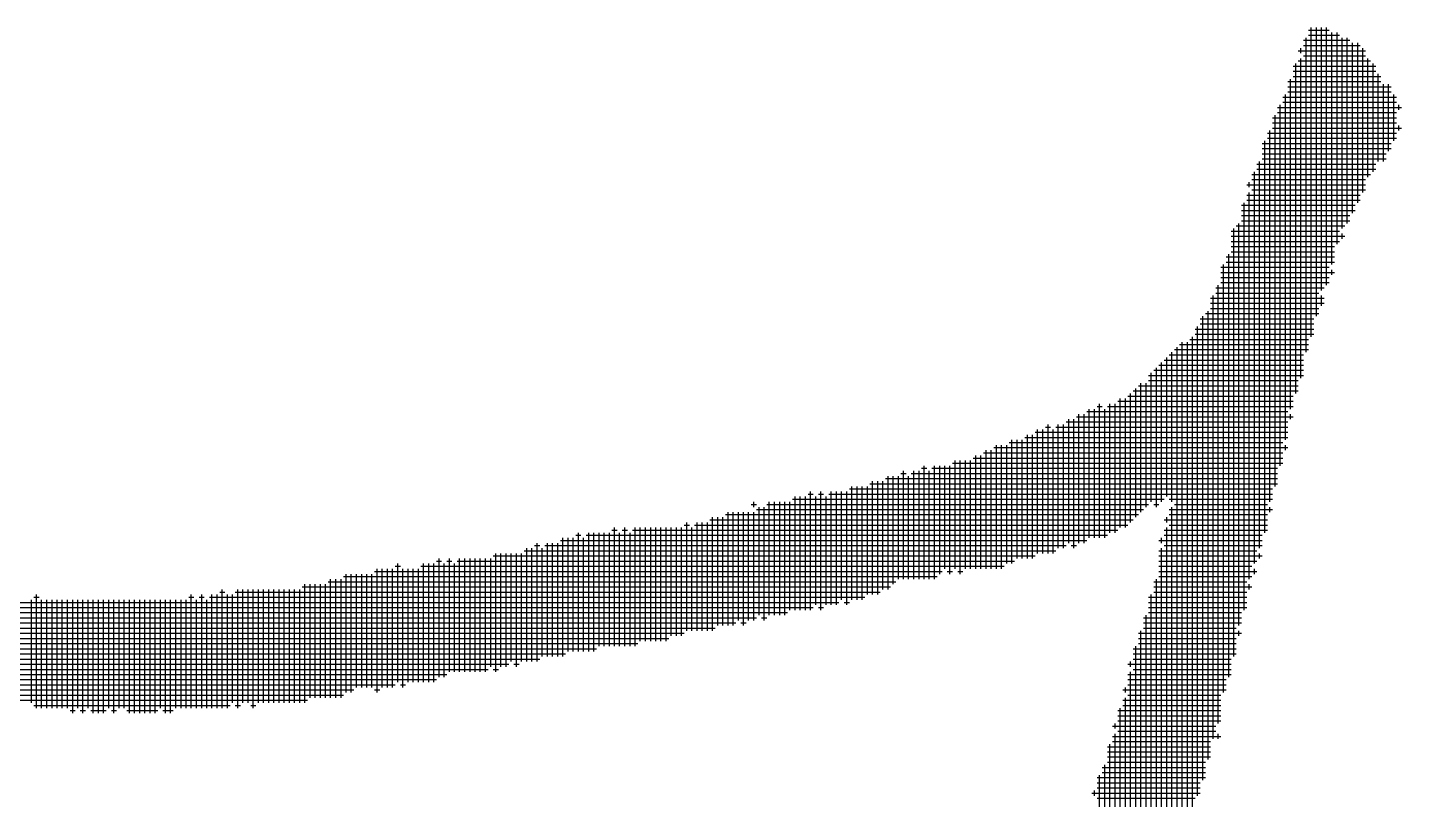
# Model space of a CAD drawing. Header units: feet. Extents: x 0 to 510288, y 0 to 371336.
# Drawn here: x 357840 to 359098, y 88801 to 89508 of the extents above; entities that cross this region are included whole.
import ezdxf

# ---------------------------------------------------------------- set-up
doc = ezdxf.new("R2010")
doc.units = ezdxf.units.FT
doc.header["$LTSCALE"] = 100
doc.header["$MEASUREMENT"] = 0
doc.layers.add('CX-MISC', color=2, linetype='CONTINUOUS')

msp = doc.modelspace()

# ---------------------------------------------------------------- linework, layer by layer
at = {"layer": 'CX-MISC'}
for p, q in [((359010.1, 89210.4, 12271.3), (359010.1, 89498.6, 12271.3)), ((359012.5, 89505.7, 12271.3), (359031.4, 89505.7, 12271.3)), ((359012.5, 89501, 12271.3), (359040.8, 89501, 12271.3)), ((359014.9, 89224.6, 12271.3), (359014.9, 89508.1, 12271.3)), ((359019.6, 89243.5, 12271.3), (359019.6, 89508.1, 12271.3)), ((359024.3, 89267.1, 12271.3), (359024.3, 89508.1, 12271.3)), ((359029, 89271.8, 12271.3), (359029, 89508.1, 12271.3)), ((359033.8, 89290.7, 12271.3), (359033.8, 89503.3, 12271.3)), ((359038.5, 89309.6, 12271.3), (359038.5, 89503.3, 12271.3)), ((359043.2, 89323.8, 12271.3), (359043.2, 89498.6, 12271.3)), ((359047.9, 89328.5, 12271.3), (359047.9, 89498.6, 12271.3)), ((359003, 89486.8, 12271.3), (359064.5, 89486.8, 12271.3)), ((359005.4, 89484.4, 12271.3), (359005.4, 89489.2, 12271.3)), ((359007.8, 89496.3, 12271.3), (359050.3, 89496.3, 12271.3)), ((359007.8, 89491.5, 12271.3), (359059.7, 89491.5, 12271.3)), ((359052.7, 89338, 12271.3), (359052.7, 89493.9, 12271.3)), ((359057.4, 89347.4, 12271.3), (359057.4, 89493.9, 12271.3)), ((359062.1, 89356.9, 12271.3), (359062.1, 89489.2, 12271.3)), ((358998.3, 89472.6, 12271.3), (359073.9, 89472.6, 12271.3)), ((359000.7, 89172.6, 12271.3), (359000.7, 89475, 12271.3)), ((359003, 89477.4, 12271.3), (359069.2, 89477.4, 12271.3)), ((359005.4, 89186.8, 12271.3), (359005.4, 89479.7, 12271.3)), ((359007.8, 89482.1, 12271.3), (359064.5, 89482.1, 12271.3)), ((359066.8, 89371, 12271.3), (359066.8, 89479.7, 12271.3)), ((359071.6, 89375.8, 12271.3), (359071.6, 89475, 12271.3)), ((358996, 89158.4, 12271.3), (358996, 89460.8, 12271.3)), ((358998.3, 89467.9, 12271.3), (359073.9, 89467.9, 12271.3)), ((358998.3, 89463.2, 12271.3), (359078.6, 89463.2, 12271.3)), ((359076.3, 89385.2, 12271.3), (359076.3, 89465.5, 12271.3)), ((358991.2, 89130.1, 12271.3), (358991.2, 89446.6, 12271.3)), ((358993.6, 89458.5, 12271.3), (359078.6, 89458.5, 12271.3)), ((358993.6, 89453.7, 12271.3), (359088.1, 89453.7, 12271.3)), ((358993.6, 89449, 12271.3), (359088.1, 89449, 12271.3)), ((359081, 89385.2, 12271.3), (359081, 89456.1, 12271.3)), ((359085.7, 89394.7, 12271.3), (359085.7, 89456.1, 12271.3)), ((359090.5, 89404.1, 12271.3), (359090.5, 89446.6, 12271.3)), ((358984.1, 89434.8, 12271.3), (359097.5, 89434.8, 12271.3)), ((358986.5, 89106.4, 12271.3), (358986.5, 89437.2, 12271.3)), ((358988.9, 89444.3, 12271.3), (359092.8, 89444.3, 12271.3)), ((358988.9, 89439.6, 12271.3), (359092.8, 89439.6, 12271.3)), ((359095.2, 89432.5, 12271.3), (359095.2, 89437.2, 12271.3)), ((358979.4, 89425.4, 12271.3), (359092.8, 89425.4, 12271.3)), ((358981.8, 89087.5, 12271.3), (358981.8, 89427.7, 12271.3)), ((358984.1, 89430.1, 12271.3), (359092.8, 89430.1, 12271.3)), ((358974.7, 89411.2, 12271.3), (359092.8, 89411.2, 12271.3)), ((358977.1, 89073.4, 12271.3), (358977.1, 89413.6, 12271.3)), ((358979.4, 89420.7, 12271.3), (359092.8, 89420.7, 12271.3)), ((358979.4, 89415.9, 12271.3), (359097.5, 89415.9, 12271.3)), ((359095.2, 89413.6, 12271.3), (359095.2, 89418.3, 12271.3)), ((358970, 89401.8, 12271.3), (359088.1, 89401.8, 12271.3)), ((358970, 89397, 12271.3), (359088.1, 89397, 12271.3)), ((358972.3, 89045, 12271.3), (358972.3, 89404.1, 12271.3)), ((358974.7, 89406.5, 12271.3), (359092.8, 89406.5, 12271.3)), ((358967.6, 89030.8, 12271.3), (358967.6, 89385.2, 12271.3)), ((358970, 89392.3, 12271.3), (359083.4, 89392.3, 12271.3)), ((358970, 89387.6, 12271.3), (359083.4, 89387.6, 12271.3)), ((358960.5, 89373.4, 12271.3), (359069.2, 89373.4, 12271.3)), ((358962.9, 89016.7, 12271.3), (358962.9, 89375.8, 12271.3)), ((358965.2, 89382.9, 12271.3), (359073.9, 89382.9, 12271.3)), ((358965.2, 89378.1, 12271.3), (359073.9, 89378.1, 12271.3)), ((358955.8, 89364, 12271.3), (359064.5, 89364, 12271.3)), ((358958.2, 89361.6, 12271.3), (358958.2, 89366.3, 12271.3)), ((358960.5, 89368.7, 12271.3), (359064.5, 89368.7, 12271.3)), ((358960.5, 89359.2, 12271.3), (359064.5, 89359.2, 12271.3)), ((358953.4, 88974.1, 12271.3), (358953.4, 89347.4, 12271.3)), ((358955.8, 89354.5, 12271.3), (359059.7, 89354.5, 12271.3)), ((358955.8, 89349.8, 12271.3), (359059.7, 89349.8, 12271.3)), ((358958.2, 89002.5, 12271.3), (358958.2, 89356.9, 12271.3)), ((358951.1, 89345.1, 12271.3), (359055, 89345.1, 12271.3)), ((358951.1, 89340.3, 12271.3), (359055, 89340.3, 12271.3)), ((358951.1, 89335.6, 12271.3), (359050.3, 89335.6, 12271.3)), ((358941.6, 89321.4, 12271.3), (359040.8, 89321.4, 12271.3)), ((358944, 88931.6, 12271.3), (358944, 89323.8, 12271.3)), ((358946.3, 89326.2, 12271.3), (359045.6, 89326.2, 12271.3)), ((358948.7, 88960, 12271.3), (358948.7, 89328.5, 12271.3)), ((358951.1, 89330.9, 12271.3), (359050.3, 89330.9, 12271.3)), ((358941.6, 89316.7, 12271.3), (359045.6, 89316.7, 12271.3)), ((358941.6, 89312, 12271.3), (359040.8, 89312, 12271.3)), ((359043.2, 89314.3, 12271.3), (359043.2, 89319.1, 12271.3)), ((358936.9, 89297.8, 12271.3), (359036.1, 89297.8, 12271.3)), ((358939.3, 88912.7, 12271.3), (358939.3, 89300.2, 12271.3)), ((358941.6, 89307.3, 12271.3), (359036.1, 89307.3, 12271.3)), ((358941.6, 89302.5, 12271.3), (359036.1, 89302.5, 12271.3)), ((358932.2, 89288.4, 12271.3), (359031.4, 89288.4, 12271.3)), ((358932.2, 89283.6, 12271.3), (359036.1, 89283.6, 12271.3)), ((358934.5, 88898.5, 12271.3), (358934.5, 89290.7, 12271.3)), ((358936.9, 89293.1, 12271.3), (359036.1, 89293.1, 12271.3)), ((359033.8, 89281.3, 12271.3), (359033.8, 89286, 12271.3)), ((358929.8, 88870.2, 12271.3), (358929.8, 89271.8, 12271.3)), ((358932.2, 89278.9, 12271.3), (359031.4, 89278.9, 12271.3)), ((358932.2, 89274.2, 12271.3), (359031.4, 89274.2, 12271.3)), ((358922.7, 89260, 12271.3), (359026.7, 89260, 12271.3)), ((358925.1, 88856, 12271.3), (358925.1, 89262.4, 12271.3)), ((358927.4, 89269.5, 12271.3), (359026.7, 89269.5, 12271.3)), ((358927.4, 89264.7, 12271.3), (359021.9, 89264.7, 12271.3)), ((359024.3, 89252.9, 12271.3), (359024.3, 89262.4, 12271.3)), ((358918, 89245.8, 12271.3), (359021.9, 89245.8, 12271.3)), ((358920.4, 88837.1, 12271.3), (358920.4, 89248.2, 12271.3)), ((358922.7, 89255.3, 12271.3), (359026.7, 89255.3, 12271.3)), ((358922.7, 89250.6, 12271.3), (359021.9, 89250.6, 12271.3)), ((358910.9, 88804, 12271.3), (358910.9, 89234, 12271.3)), ((358913.3, 89241.1, 12271.3), (359017.2, 89241.1, 12271.3)), ((358913.3, 89236.4, 12271.3), (359017.2, 89236.4, 12271.3)), ((358915.6, 88818.2, 12271.3), (358915.6, 89243.5, 12271.3)), ((358896.7, 88648.1, 12271.3), (358896.7, 89219.8, 12271.3)), ((358901.5, 88756.8, 12271.3), (358901.5, 89219.8, 12271.3)), ((358903.8, 89222.2, 12271.3), (359012.5, 89222.2, 12271.3)), ((358906.2, 88780.4, 12271.3), (358906.2, 89224.6, 12271.3)), ((358908.5, 89231.7, 12271.3), (359017.2, 89231.7, 12271.3)), ((358908.5, 89226.9, 12271.3), (359017.2, 89226.9, 12271.3)), ((358884.9, 89208, 12271.3), (359007.8, 89208, 12271.3)), ((358887.3, 89073.4, 12271.3), (358887.3, 89210.4, 12271.3)), ((358889.6, 89212.8, 12271.3), (359012.5, 89212.8, 12271.3)), ((358892, 88643.4, 12271.3), (358892, 89215.1, 12271.3)), ((358894.4, 89217.5, 12271.3), (359012.5, 89217.5, 12271.3)), ((358873.1, 89068.6, 12271.3), (358873.1, 89196.2, 12271.3)), ((358875.5, 89198.6, 12271.3), (359007.8, 89198.6, 12271.3)), ((358877.8, 89073.4, 12271.3), (358877.8, 89200.9, 12271.3)), ((358880.2, 89203.3, 12271.3), (359007.8, 89203.3, 12271.3)), ((358882.6, 89078.1, 12271.3), (358882.6, 89205.7, 12271.3)), ((358858.9, 89063.9, 12271.3), (358858.9, 89182, 12271.3)), ((358863.7, 89068.6, 12271.3), (358863.7, 89182, 12271.3)), ((358866, 89189.1, 12271.3), (359007.8, 89189.1, 12271.3)), ((358866, 89184.4, 12271.3), (359003, 89184.4, 12271.3)), ((358868.4, 89073.4, 12271.3), (358868.4, 89191.5, 12271.3)), ((358870.7, 89193.9, 12271.3), (359007.8, 89193.9, 12271.3)), ((358847.1, 89170.2, 12271.3), (358998.3, 89170.2, 12271.3)), ((358849.5, 89054.5, 12271.3), (358849.5, 89172.6, 12271.3)), ((358851.8, 89175, 12271.3), (359003, 89175, 12271.3)), ((358854.2, 89059.2, 12271.3), (358854.2, 89177.3, 12271.3)), ((358856.6, 89179.7, 12271.3), (359003, 89179.7, 12271.3)), ((358811.7, 89040.3, 12271.3), (358811.7, 89158.4, 12271.3)), ((358816.4, 89040.3, 12271.3), (358816.4, 89158.4, 12271.3)), ((358818.8, 89160.8, 12271.3), (358823.5, 89160.8, 12271.3)), ((358821.1, 89040.3, 12271.3), (358821.1, 89163.1, 12271.3)), ((358825.9, 89040.3, 12271.3), (358825.9, 89158.4, 12271.3)), ((358828.2, 89160.8, 12271.3), (358998.3, 89160.8, 12271.3)), ((358830.6, 89045, 12271.3), (358830.6, 89163.1, 12271.3)), ((358835.3, 89045, 12271.3), (358835.3, 89163.1, 12271.3)), ((358837.7, 89165.5, 12271.3), (358998.3, 89165.5, 12271.3)), ((358840, 89049.7, 12271.3), (358840, 89167.9, 12271.3)), ((358844.8, 89049.7, 12271.3), (358844.8, 89167.9, 12271.3)), ((358773.9, 89026.1, 12271.3), (358773.9, 89144.2, 12271.3)), ((358783.3, 89030.8, 12271.3), (358783.3, 89144.2, 12271.3)), ((358788.1, 89030.8, 12271.3), (358788.1, 89144.2, 12271.3)), ((358790.4, 89146.6, 12271.3), (358993.6, 89146.6, 12271.3)), ((358792.8, 89035.6, 12271.3), (358792.8, 89149, 12271.3)), ((358797.5, 89030.8, 12271.3), (358797.5, 89149, 12271.3)), ((358799.9, 89151.3, 12271.3), (358998.3, 89151.3, 12271.3)), ((358802.2, 89035.6, 12271.3), (358802.2, 89153.7, 12271.3)), ((358807, 89035.6, 12271.3), (358807, 89153.7, 12271.3)), ((358809.3, 89156.1, 12271.3), (358993.6, 89156.1, 12271.3)), ((358996, 89149, 12271.3), (358996, 89153.7, 12271.3)), ((358752.6, 89132.4, 12271.3), (358993.6, 89132.4, 12271.3)), ((358755, 89021.4, 12271.3), (358755, 89134.8, 12271.3)), ((358759.7, 89021.4, 12271.3), (358759.7, 89134.8, 12271.3)), ((358762.1, 89137.2, 12271.3), (358993.6, 89137.2, 12271.3)), ((358764.4, 89026.1, 12271.3), (358764.4, 89139.5, 12271.3)), ((358769.2, 89026.1, 12271.3), (358769.2, 89139.5, 12271.3)), ((358771.5, 89141.9, 12271.3), (358776.2, 89141.9, 12271.3)), ((358778.6, 89026.1, 12271.3), (358778.6, 89139.5, 12271.3)), ((358781, 89141.9, 12271.3), (358993.6, 89141.9, 12271.3)), ((358717.2, 89011.9, 12271.3), (358717.2, 89120.6, 12271.3)), ((358721.9, 89011.9, 12271.3), (358721.9, 89120.6, 12271.3)), ((358724.3, 89123, 12271.3), (358993.6, 89123, 12271.3)), ((358726.6, 89011.9, 12271.3), (358726.6, 89125.3, 12271.3)), ((358731.4, 89011.9, 12271.3), (358731.4, 89125.3, 12271.3)), ((358736.1, 89016.7, 12271.3), (358736.1, 89125.3, 12271.3)), ((358738.4, 89127.7, 12271.3), (358988.9, 89127.7, 12271.3)), ((358740.8, 89016.7, 12271.3), (358740.8, 89130.1, 12271.3)), ((358745.5, 89021.4, 12271.3), (358745.5, 89130.1, 12271.3)), ((358750.3, 89021.4, 12271.3), (358750.3, 89130.1, 12271.3)), ((358991.2, 89120.6, 12271.3), (358991.2, 89125.3, 12271.3)), ((358660.5, 89002.5, 12271.3), (358660.5, 89106.4, 12271.3)), ((358669.9, 89002.5, 12271.3), (358669.9, 89106.4, 12271.3)), ((358674.7, 89007.2, 12271.3), (358674.7, 89106.4, 12271.3)), ((358679.4, 89011.9, 12271.3), (358679.4, 89106.4, 12271.3)), ((358684.1, 89007.2, 12271.3), (358684.1, 89106.4, 12271.3)), ((358686.5, 89108.8, 12271.3), (358988.9, 89108.8, 12271.3)), ((358688.8, 89011.9, 12271.3), (358688.8, 89111.2, 12271.3)), ((358693.6, 89007.2, 12271.3), (358693.6, 89111.2, 12271.3)), ((358698.3, 89011.9, 12271.3), (358698.3, 89111.2, 12271.3)), ((358703, 89011.9, 12271.3), (358703, 89111.2, 12271.3)), ((358705.4, 89113.5, 12271.3), (358988.9, 89113.5, 12271.3)), ((358707.7, 89011.9, 12271.3), (358707.7, 89115.9, 12271.3)), ((358712.5, 89011.9, 12271.3), (358712.5, 89115.9, 12271.3)), ((358714.8, 89118.3, 12271.3), (358988.9, 89118.3, 12271.3)), ((358625, 89094.6, 12271.3), (358984.1, 89094.6, 12271.3)), ((358627.4, 88993, 12271.3), (358627.4, 89097, 12271.3)), ((358632.1, 88997.8, 12271.3), (358632.1, 89097, 12271.3)), ((358636.9, 89002.5, 12271.3), (358636.9, 89097, 12271.3)), ((358639.2, 89099.4, 12271.3), (358643.9, 89099.4, 12271.3)), ((358641.6, 89002.5, 12271.3), (358641.6, 89101.7, 12271.3)), ((358646.3, 89002.5, 12271.3), (358646.3, 89097, 12271.3)), ((358648.7, 89099.4, 12271.3), (358984.1, 89099.4, 12271.3)), ((358651, 89002.5, 12271.3), (358651, 89101.7, 12271.3)), ((358655.8, 89002.5, 12271.3), (358655.8, 89101.7, 12271.3)), ((358658.1, 89104.1, 12271.3), (358662.8, 89104.1, 12271.3)), ((358665.2, 89002.5, 12271.3), (358665.2, 89101.7, 12271.3)), ((358667.6, 89104.1, 12271.3), (358984.1, 89104.1, 12271.3)), ((358556.5, 88974.1, 12271.3), (358556.5, 89082.8, 12271.3)), ((358566, 88974.1, 12271.3), (358566, 89082.8, 12271.3)), ((358575.4, 88978.9, 12271.3), (358575.4, 89082.8, 12271.3)), ((358580.2, 88978.9, 12271.3), (358580.2, 89082.8, 12271.3)), ((358584.9, 88983.6, 12271.3), (358584.9, 89082.8, 12271.3)), ((358589.6, 88978.9, 12271.3), (358589.6, 89082.8, 12271.3)), ((358592, 89085.2, 12271.3), (358979.4, 89085.2, 12271.3)), ((358594.3, 88983.6, 12271.3), (358594.3, 89087.5, 12271.3)), ((358599.1, 88983.6, 12271.3), (358599.1, 89087.5, 12271.3)), ((358603.8, 88983.6, 12271.3), (358603.8, 89087.5, 12271.3)), ((358608.5, 88988.3, 12271.3), (358608.5, 89087.5, 12271.3)), ((358610.9, 89089.9, 12271.3), (358984.1, 89089.9, 12271.3)), ((358613.2, 88988.3, 12271.3), (358613.2, 89092.3, 12271.3)), ((358618, 88988.3, 12271.3), (358618, 89092.3, 12271.3)), ((358622.7, 88993, 12271.3), (358622.7, 89092.3, 12271.3)), ((358502.2, 89071, 12271.3), (358506.9, 89071, 12271.3)), ((358504.6, 89068.6, 12271.3), (358504.6, 89073.4, 12271.3)), ((358509.3, 88969.4, 12271.3), (358509.3, 89068.6, 12271.3)), ((358514, 88964.7, 12271.3), (358514, 89068.6, 12271.3)), ((358516.4, 89071, 12271.3), (358866, 89071, 12271.3)), ((358518.7, 88969.4, 12271.3), (358518.7, 89073.4, 12271.3)), ((358523.5, 88969.4, 12271.3), (358523.5, 89073.4, 12271.3)), ((358528.2, 88969.4, 12271.3), (358528.2, 89073.4, 12271.3)), ((358532.9, 88969.4, 12271.3), (358532.9, 89073.4, 12271.3)), ((358537.6, 88974.1, 12271.3), (358537.6, 89073.4, 12271.3)), ((358540, 89075.7, 12271.3), (358880.2, 89075.7, 12271.3)), ((358542.4, 88974.1, 12271.3), (358542.4, 89078.1, 12271.3)), ((358547.1, 88974.1, 12271.3), (358547.1, 89078.1, 12271.3)), ((358551.8, 88974.1, 12271.3), (358551.8, 89078.1, 12271.3)), ((358554.2, 89080.5, 12271.3), (358558.9, 89080.5, 12271.3)), ((358561.3, 88978.9, 12271.3), (358561.3, 89078.1, 12271.3)), ((358563.6, 89080.5, 12271.3), (358568.3, 89080.5, 12271.3)), ((358570.7, 88978.9, 12271.3), (358570.7, 89078.1, 12271.3)), ((358573.1, 89080.5, 12271.3), (358979.4, 89080.5, 12271.3)), ((358870.7, 89071, 12271.3), (358875.5, 89071, 12271.3)), ((358884.9, 89075.7, 12271.3), (358979.4, 89075.7, 12271.3)), ((358887.3, 88652.8, 12271.3), (358887.3, 89068.6, 12271.3)), ((358889.6, 89071, 12271.3), (358974.7, 89071, 12271.3)), ((358977.1, 89063.9, 12271.3), (358977.1, 89068.6, 12271.3)), ((358464.4, 89056.8, 12271.3), (358851.8, 89056.8, 12271.3)), ((358466.8, 88955.2, 12271.3), (358466.8, 89059.2, 12271.3)), ((358471.5, 88960, 12271.3), (358471.5, 89059.2, 12271.3)), ((358476.2, 88960, 12271.3), (358476.2, 89059.2, 12271.3)), ((358478.6, 89061.6, 12271.3), (358856.6, 89061.6, 12271.3)), ((358480.9, 88960, 12271.3), (358480.9, 89063.9, 12271.3)), ((358485.7, 88960, 12271.3), (358485.7, 89063.9, 12271.3)), ((358490.4, 88964.7, 12271.3), (358490.4, 89063.9, 12271.3)), ((358495.1, 88960, 12271.3), (358495.1, 89063.9, 12271.3)), ((358499.8, 88964.7, 12271.3), (358499.8, 89063.9, 12271.3)), ((358504.6, 88964.7, 12271.3), (358504.6, 89063.9, 12271.3)), ((358506.9, 89066.3, 12271.3), (358861.3, 89066.3, 12271.3)), ((358880.2, 89056.8, 12271.3), (358974.7, 89056.8, 12271.3)), ((358882.6, 89054.5, 12271.3), (358882.6, 89059.2, 12271.3)), ((358884.9, 89066.3, 12271.3), (358979.4, 89066.3, 12271.3)), ((358884.9, 89061.6, 12271.3), (358974.7, 89061.6, 12271.3)), ((358343.9, 88936.3, 12271.3), (358343.9, 89045, 12271.3)), ((358353.4, 88936.3, 12271.3), (358353.4, 89045, 12271.3)), ((358358.1, 88936.3, 12271.3), (358358.1, 89045, 12271.3)), ((358362.8, 88941.1, 12271.3), (358362.8, 89045, 12271.3)), ((358367.5, 88941.1, 12271.3), (358367.5, 89045, 12271.3)), ((358372.3, 88941.1, 12271.3), (358372.3, 89045, 12271.3)), ((358374.6, 89047.4, 12271.3), (358379.3, 89047.4, 12271.3)), ((358377, 88941.1, 12271.3), (358377, 89049.7, 12271.3)), ((358381.7, 88941.1, 12271.3), (358381.7, 89045, 12271.3)), ((358384.1, 89047.4, 12271.3), (358388.8, 89047.4, 12271.3)), ((358386.4, 88941.1, 12271.3), (358386.4, 89049.7, 12271.3)), ((358391.2, 88941.1, 12271.3), (358391.2, 89045, 12271.3)), ((358393.5, 89047.4, 12271.3), (358837.7, 89047.4, 12271.3)), ((358395.9, 88941.1, 12271.3), (358395.9, 89049.7, 12271.3)), ((358400.6, 88945.8, 12271.3), (358400.6, 89049.7, 12271.3)), ((358405.3, 88945.8, 12271.3), (358405.3, 89049.7, 12271.3)), ((358410.1, 88945.8, 12271.3), (358410.1, 89049.7, 12271.3)), ((358414.8, 88945.8, 12271.3), (358414.8, 89049.7, 12271.3)), ((358419.5, 88945.8, 12271.3), (358419.5, 89049.7, 12271.3)), ((358424.2, 88945.8, 12271.3), (358424.2, 89049.7, 12271.3)), ((358429, 88950.5, 12271.3), (358429, 89049.7, 12271.3)), ((358433.7, 88950.5, 12271.3), (358433.7, 89049.7, 12271.3)), ((358438.4, 88950.5, 12271.3), (358438.4, 89049.7, 12271.3)), ((358440.8, 89052.1, 12271.3), (358445.5, 89052.1, 12271.3)), ((358443.1, 88955.2, 12271.3), (358443.1, 89054.5, 12271.3)), ((358447.9, 88955.2, 12271.3), (358447.9, 89049.7, 12271.3)), ((358450.2, 89052.1, 12271.3), (358847.1, 89052.1, 12271.3)), ((358452.6, 88955.2, 12271.3), (358452.6, 89054.5, 12271.3)), ((358457.3, 88955.2, 12271.3), (358457.3, 89054.5, 12271.3)), ((358462, 88955.2, 12271.3), (358462, 89054.5, 12271.3)), ((358880.2, 89047.4, 12271.3), (358974.7, 89047.4, 12271.3)), ((358882.6, 88648.1, 12271.3), (358882.6, 89049.7, 12271.3)), ((358884.9, 89052.1, 12271.3), (358974.7, 89052.1, 12271.3)), ((358303.7, 89033.2, 12271.3), (358308.5, 89033.2, 12271.3)), ((358306.1, 88926.9, 12271.3), (358306.1, 89035.6, 12271.3)), ((358313.2, 89033.2, 12271.3), (358790.4, 89033.2, 12271.3)), ((358315.6, 88931.6, 12271.3), (358315.6, 89035.6, 12271.3)), ((358320.3, 88931.6, 12271.3), (358320.3, 89035.6, 12271.3)), ((358325, 88931.6, 12271.3), (358325, 89035.6, 12271.3)), ((358327.4, 89037.9, 12271.3), (358809.3, 89037.9, 12271.3)), ((358329.7, 88931.6, 12271.3), (358329.7, 89040.3, 12271.3)), ((358334.5, 88936.3, 12271.3), (358334.5, 89040.3, 12271.3)), ((358339.2, 88936.3, 12271.3), (358339.2, 89040.3, 12271.3)), ((358341.5, 89042.7, 12271.3), (358346.3, 89042.7, 12271.3)), ((358348.6, 88936.3, 12271.3), (358348.6, 89040.3, 12271.3)), ((358351, 89042.7, 12271.3), (358828.2, 89042.7, 12271.3)), ((358795.1, 89033.2, 12271.3), (358799.9, 89033.2, 12271.3)), ((358875.5, 89037.9, 12271.3), (358970, 89037.9, 12271.3)), ((358877.8, 89035.6, 12271.3), (358877.8, 89040.3, 12271.3)), ((358880.2, 89042.7, 12271.3), (358970, 89042.7, 12271.3)), ((358880.2, 89033.2, 12271.3), (358970, 89033.2, 12271.3)), ((358214, 89019, 12271.3), (358218.7, 89019, 12271.3)), ((358216.3, 88912.7, 12271.3), (358216.3, 89021.4, 12271.3)), ((358223.4, 89019, 12271.3), (358228.1, 89019, 12271.3)), ((358225.8, 88917.4, 12271.3), (358225.8, 89021.4, 12271.3)), ((358232.9, 89019, 12271.3), (358743.2, 89019, 12271.3)), ((358235.2, 88917.4, 12271.3), (358235.2, 89021.4, 12271.3)), ((358240, 88917.4, 12271.3), (358240, 89021.4, 12271.3)), ((358244.7, 88917.4, 12271.3), (358244.7, 89021.4, 12271.3)), ((358249.4, 88917.4, 12271.3), (358249.4, 89021.4, 12271.3)), ((358254.1, 88917.4, 12271.3), (358254.1, 89021.4, 12271.3)), ((358258.9, 88917.4, 12271.3), (358258.9, 89021.4, 12271.3)), ((358263.6, 88922.2, 12271.3), (358263.6, 89021.4, 12271.3)), ((358265.9, 89023.8, 12271.3), (358762.1, 89023.8, 12271.3)), ((358268.3, 88917.4, 12271.3), (358268.3, 89026.1, 12271.3)), ((358273, 88922.2, 12271.3), (358273, 89026.1, 12271.3)), ((358277.8, 88922.2, 12271.3), (358277.8, 89026.1, 12271.3)), ((358282.5, 88926.9, 12271.3), (358282.5, 89026.1, 12271.3)), ((358287.2, 88922.2, 12271.3), (358287.2, 89026.1, 12271.3)), ((358291.9, 88926.9, 12271.3), (358291.9, 89026.1, 12271.3)), ((358294.3, 89028.5, 12271.3), (358781, 89028.5, 12271.3)), ((358296.7, 88926.9, 12271.3), (358296.7, 89030.8, 12271.3)), ((358301.4, 88926.9, 12271.3), (358301.4, 89030.8, 12271.3)), ((358310.8, 88931.6, 12271.3), (358310.8, 89030.8, 12271.3)), ((358875.5, 89028.5, 12271.3), (358965.2, 89028.5, 12271.3)), ((358875.5, 89023.8, 12271.3), (358970, 89023.8, 12271.3)), ((358875.5, 89019, 12271.3), (358965.2, 89019, 12271.3)), ((358877.8, 88643.4, 12271.3), (358877.8, 89030.8, 12271.3)), ((358967.6, 89021.4, 12271.3), (358967.6, 89026.1, 12271.3)), ((358131.3, 88898.5, 12271.3), (358131.3, 89007.2, 12271.3)), ((358136, 88898.5, 12271.3), (358136, 89007.2, 12271.3)), ((358140.7, 88903.3, 12271.3), (358140.7, 89007.2, 12271.3)), ((358145.5, 88903.3, 12271.3), (358145.5, 89007.2, 12271.3)), ((358150.2, 88903.3, 12271.3), (358150.2, 89007.2, 12271.3)), ((358154.9, 88903.3, 12271.3), (358154.9, 89007.2, 12271.3)), ((358157.3, 89009.6, 12271.3), (358677, 89009.6, 12271.3)), ((358159.6, 88898.5, 12271.3), (358159.6, 89011.9, 12271.3)), ((358164.4, 88903.3, 12271.3), (358164.4, 89011.9, 12271.3)), ((358169.1, 88903.3, 12271.3), (358169.1, 89011.9, 12271.3)), ((358173.8, 88903.3, 12271.3), (358173.8, 89011.9, 12271.3)), ((358176.2, 89014.3, 12271.3), (358180.9, 89014.3, 12271.3)), ((358178.5, 88908, 12271.3), (358178.5, 89016.7, 12271.3)), ((358183.3, 88903.3, 12271.3), (358183.3, 89011.9, 12271.3)), ((358188, 88908, 12271.3), (358188, 89011.9, 12271.3)), ((358192.7, 88908, 12271.3), (358192.7, 89011.9, 12271.3)), ((358197.4, 88908, 12271.3), (358197.4, 89011.9, 12271.3)), ((358199.8, 89014.3, 12271.3), (358733.7, 89014.3, 12271.3)), ((358202.2, 88908, 12271.3), (358202.2, 89016.7, 12271.3)), ((358206.9, 88908, 12271.3), (358206.9, 89016.7, 12271.3)), ((358211.6, 88908, 12271.3), (358211.6, 89016.7, 12271.3)), ((358221.1, 88912.7, 12271.3), (358221.1, 89016.7, 12271.3)), ((358230.5, 88917.4, 12271.3), (358230.5, 89016.7, 12271.3)), ((358681.7, 89009.6, 12271.3), (358686.5, 89009.6, 12271.3)), ((358691.2, 89009.6, 12271.3), (358695.9, 89009.6, 12271.3)), ((358875.5, 89014.3, 12271.3), (358960.5, 89014.3, 12271.3)), ((358875.5, 89009.6, 12271.3), (358965.2, 89009.6, 12271.3)), ((358962.9, 89007.2, 12271.3), (358962.9, 89011.9, 12271.3)), ((358091.1, 88995.4, 12271.3), (358629.8, 88995.4, 12271.3)), ((358093.5, 88889.1, 12271.3), (358093.5, 88997.8, 12271.3)), ((358098.2, 88893.8, 12271.3), (358098.2, 88997.8, 12271.3)), ((358102.9, 88893.8, 12271.3), (358102.9, 88997.8, 12271.3)), ((358107.7, 88893.8, 12271.3), (358107.7, 88997.8, 12271.3)), ((358112.4, 88893.8, 12271.3), (358112.4, 88997.8, 12271.3)), ((358114.7, 89000.1, 12271.3), (358634.5, 89000.1, 12271.3)), ((358117.1, 88893.8, 12271.3), (358117.1, 89002.5, 12271.3)), ((358121.8, 88893.8, 12271.3), (358121.8, 89002.5, 12271.3)), ((358126.6, 88893.8, 12271.3), (358126.6, 89002.5, 12271.3)), ((358128.9, 89004.9, 12271.3), (358672.3, 89004.9, 12271.3)), ((358870.7, 89000.1, 12271.3), (358955.8, 89000.1, 12271.3)), ((358870.7, 88995.4, 12271.3), (358960.5, 88995.4, 12271.3)), ((358873.1, 88643.4, 12271.3), (358873.1, 89002.5, 12271.3)), ((358875.5, 89004.9, 12271.3), (358960.5, 89004.9, 12271.3)), ((358958.2, 88993, 12271.3), (358958.2, 88997.8, 12271.3)), ((357651.7, 88981.2, 12271.3), (358582.5, 88981.2, 12271.3)), ((357843.1, 88889.1, 12271.3), (357843.1, 88983.6, 12271.3)), ((357845.4, 88986, 12271.3), (357850.1, 88986, 12271.3)), ((357847.8, 88884.4, 12271.3), (357847.8, 88988.3, 12271.3)), ((357852.5, 88884.4, 12271.3), (357852.5, 88983.6, 12271.3)), ((357857.2, 88884.4, 12271.3), (357857.2, 88983.6, 12271.3)), ((357862, 88884.4, 12271.3), (357862, 88983.6, 12271.3)), ((357866.7, 88884.4, 12271.3), (357866.7, 88983.6, 12271.3)), ((357871.4, 88884.4, 12271.3), (357871.4, 88983.6, 12271.3)), ((357876.1, 88884.4, 12271.3), (357876.1, 88983.6, 12271.3)), ((357880.9, 88879.6, 12271.3), (357880.9, 88983.6, 12271.3)), ((357885.6, 88884.4, 12271.3), (357885.6, 88983.6, 12271.3)), ((357890.3, 88879.6, 12271.3), (357890.3, 88983.6, 12271.3)), ((357895, 88884.4, 12271.3), (357895, 88983.6, 12271.3)), ((357899.8, 88879.6, 12271.3), (357899.8, 88983.6, 12271.3)), ((357904.5, 88879.6, 12271.3), (357904.5, 88983.6, 12271.3)), ((357909.2, 88879.6, 12271.3), (357909.2, 88983.6, 12271.3)), ((357913.9, 88884.4, 12271.3), (357913.9, 88983.6, 12271.3)), ((357918.7, 88879.6, 12271.3), (357918.7, 88983.6, 12271.3)), ((357923.4, 88884.4, 12271.3), (357923.4, 88983.6, 12271.3)), ((357928.1, 88884.4, 12271.3), (357928.1, 88983.6, 12271.3)), ((357932.8, 88879.6, 12271.3), (357932.8, 88983.6, 12271.3)), ((357937.6, 88879.6, 12271.3), (357937.6, 88983.6, 12271.3)), ((357942.3, 88879.6, 12271.3), (357942.3, 88983.6, 12271.3)), ((357947, 88879.6, 12271.3), (357947, 88983.6, 12271.3)), ((357951.7, 88879.6, 12271.3), (357951.7, 88983.6, 12271.3)), ((357956.5, 88879.6, 12271.3), (357956.5, 88983.6, 12271.3)), ((357961.2, 88884.4, 12271.3), (357961.2, 88983.6, 12271.3)), ((357965.9, 88879.6, 12271.3), (357965.9, 88983.6, 12271.3)), ((357970.6, 88879.6, 12271.3), (357970.6, 88983.6, 12271.3)), ((357975.4, 88884.4, 12271.3), (357975.4, 88983.6, 12271.3)), ((357980.1, 88884.4, 12271.3), (357980.1, 88983.6, 12271.3)), ((357984.8, 88884.4, 12271.3), (357984.8, 88983.6, 12271.3)), ((357987.2, 88986, 12271.3), (357991.9, 88986, 12271.3)), ((357989.5, 88884.4, 12271.3), (357989.5, 88988.3, 12271.3)), ((357994.3, 88884.4, 12271.3), (357994.3, 88983.6, 12271.3)), ((357996.6, 88986, 12271.3), (358001.3, 88986, 12271.3)), ((357999, 88884.4, 12271.3), (357999, 88988.3, 12271.3)), ((358003.7, 88884.4, 12271.3), (358003.7, 88983.6, 12271.3)), ((358006.1, 88986, 12271.3), (358606.1, 88986, 12271.3)), ((358008.4, 88884.4, 12271.3), (358008.4, 88988.3, 12271.3)), ((358013.2, 88884.4, 12271.3), (358013.2, 88988.3, 12271.3)), ((358015.5, 88990.7, 12271.3), (358020.2, 88990.7, 12271.3)), ((358017.9, 88884.4, 12271.3), (358017.9, 88993, 12271.3)), ((358022.6, 88884.4, 12271.3), (358022.6, 88988.3, 12271.3)), ((358027.3, 88889.1, 12271.3), (358027.3, 88988.3, 12271.3)), ((358029.7, 88990.7, 12271.3), (358620.3, 88990.7, 12271.3)), ((358032.1, 88884.4, 12271.3), (358032.1, 88993, 12271.3)), ((358036.8, 88889.1, 12271.3), (358036.8, 88993, 12271.3)), ((358041.5, 88889.1, 12271.3), (358041.5, 88993, 12271.3)), ((358046.2, 88884.4, 12271.3), (358046.2, 88993, 12271.3)), ((358051, 88889.1, 12271.3), (358051, 88993, 12271.3)), ((358055.7, 88889.1, 12271.3), (358055.7, 88993, 12271.3)), ((358060.4, 88889.1, 12271.3), (358060.4, 88993, 12271.3)), ((358065.1, 88889.1, 12271.3), (358065.1, 88993, 12271.3)), ((358069.9, 88889.1, 12271.3), (358069.9, 88993, 12271.3)), ((358074.6, 88889.1, 12271.3), (358074.6, 88993, 12271.3)), ((358079.3, 88889.1, 12271.3), (358079.3, 88993, 12271.3)), ((358084, 88889.1, 12271.3), (358084, 88993, 12271.3)), ((358088.8, 88889.1, 12271.3), (358088.8, 88993, 12271.3)), ((358587.2, 88981.2, 12271.3), (358592, 88981.2, 12271.3)), ((358866, 88986, 12271.3), (358955.8, 88986, 12271.3)), ((358866, 88981.2, 12271.3), (358955.8, 88981.2, 12271.3)), ((358868.4, 88615, 12271.3), (358868.4, 88988.3, 12271.3)), ((358870.7, 88990.7, 12271.3), (358955.8, 88990.7, 12271.3)), ((357656.4, 88976.5, 12271.3), (358558.9, 88976.5, 12271.3)), ((357665.9, 88971.8, 12271.3), (358535.3, 88971.8, 12271.3)), ((358563.6, 88976.5, 12271.3), (358568.3, 88976.5, 12271.3)), ((358863.7, 88586.7, 12271.3), (358863.7, 88969.4, 12271.3)), ((358866, 88976.5, 12271.3), (358955.8, 88976.5, 12271.3)), ((358866, 88971.8, 12271.3), (358951.1, 88971.8, 12271.3)), ((357670.6, 88967.1, 12271.3), (358506.9, 88967.1, 12271.3)), ((357680, 88962.3, 12271.3), (358488, 88962.3, 12271.3)), ((357680, 88957.6, 12271.3), (358469.1, 88957.6, 12271.3)), ((358492.7, 88962.3, 12271.3), (358497.5, 88962.3, 12271.3)), ((358511.6, 88967.1, 12271.3), (358516.4, 88967.1, 12271.3)), ((358861.3, 88967.1, 12271.3), (358951.1, 88967.1, 12271.3)), ((358861.3, 88962.3, 12271.3), (358951.1, 88962.3, 12271.3)), ((358861.3, 88957.6, 12271.3), (358946.3, 88957.6, 12271.3)), ((357680, 88952.9, 12271.3), (358440.8, 88952.9, 12271.3)), ((357689.5, 88948.2, 12271.3), (358426.6, 88948.2, 12271.3)), ((357698.9, 88943.4, 12271.3), (358398.2, 88943.4, 12271.3)), ((358856.6, 88952.9, 12271.3), (358951.1, 88952.9, 12271.3)), ((358856.6, 88948.2, 12271.3), (358946.3, 88948.2, 12271.3)), ((358856.6, 88943.4, 12271.3), (358946.3, 88943.4, 12271.3)), ((358858.9, 88563.1, 12271.3), (358858.9, 88955.2, 12271.3)), ((358948.7, 88950.5, 12271.3), (358948.7, 88955.2, 12271.3)), ((357708.4, 88938.7, 12271.3), (358360.4, 88938.7, 12271.3)), ((357708.4, 88934, 12271.3), (358332.1, 88934, 12271.3)), ((358851.8, 88938.7, 12271.3), (358946.3, 88938.7, 12271.3)), ((358851.8, 88934, 12271.3), (358946.3, 88934, 12271.3)), ((358854.2, 88544.2, 12271.3), (358854.2, 88941.1, 12271.3)), ((357717.8, 88929.3, 12271.3), (358308.5, 88929.3, 12271.3)), ((357727.3, 88924.5, 12271.3), (358280.1, 88924.5, 12271.3)), ((357732, 88919.8, 12271.3), (358261.2, 88919.8, 12271.3)), ((358265.9, 88919.8, 12271.3), (358270.7, 88919.8, 12271.3)), ((358284.8, 88924.5, 12271.3), (358289.6, 88924.5, 12271.3)), ((358847.1, 88924.5, 12271.3), (358941.6, 88924.5, 12271.3)), ((358849.5, 88922.2, 12271.3), (358849.5, 88926.9, 12271.3)), ((358851.8, 88929.3, 12271.3), (358941.6, 88929.3, 12271.3)), ((358851.8, 88919.8, 12271.3), (358941.6, 88919.8, 12271.3)), ((357746.2, 88915.1, 12271.3), (358223.4, 88915.1, 12271.3)), ((357755.6, 88910.4, 12271.3), (358214, 88910.4, 12271.3)), ((357774.5, 88905.6, 12271.3), (358176.2, 88905.6, 12271.3)), ((358180.9, 88905.6, 12271.3), (358185.6, 88905.6, 12271.3)), ((358847.1, 88915.1, 12271.3), (358941.6, 88915.1, 12271.3)), ((358847.1, 88910.4, 12271.3), (358936.9, 88910.4, 12271.3)), ((358847.1, 88905.6, 12271.3), (358936.9, 88905.6, 12271.3)), ((358849.5, 88534.7, 12271.3), (358849.5, 88917.4, 12271.3)), ((357793.4, 88900.9, 12271.3), (358138.4, 88900.9, 12271.3)), ((357802.9, 88896.2, 12271.3), (358128.9, 88896.2, 12271.3)), ((358157.3, 88900.9, 12271.3), (358162, 88900.9, 12271.3)), ((358842.4, 88900.9, 12271.3), (358936.9, 88900.9, 12271.3)), ((358844.8, 88898.5, 12271.3), (358844.8, 88903.3, 12271.3)), ((358844.8, 88492.2, 12271.3), (358844.8, 88893.8, 12271.3)), ((358847.1, 88896.2, 12271.3), (358932.2, 88896.2, 12271.3)), ((357831.2, 88891.5, 12271.3), (358095.8, 88891.5, 12271.3)), ((357845.4, 88886.7, 12271.3), (358025, 88886.7, 12271.3)), ((357878.5, 88882, 12271.3), (357883.2, 88882, 12271.3)), ((357887.9, 88882, 12271.3), (357892.7, 88882, 12271.3)), ((357897.4, 88882, 12271.3), (357911.6, 88882, 12271.3)), ((357916.3, 88882, 12271.3), (357921, 88882, 12271.3)), ((357930.5, 88882, 12271.3), (357958.8, 88882, 12271.3)), ((357963.5, 88882, 12271.3), (357973, 88882, 12271.3)), ((358029.7, 88886.7, 12271.3), (358034.4, 88886.7, 12271.3)), ((358043.9, 88886.7, 12271.3), (358048.6, 88886.7, 12271.3)), ((358837.7, 88882, 12271.3), (358932.2, 88882, 12271.3)), ((358840, 88459.1, 12271.3), (358840, 88884.4, 12271.3)), ((358842.4, 88891.5, 12271.3), (358932.2, 88891.5, 12271.3)), ((358842.4, 88886.7, 12271.3), (358932.2, 88886.7, 12271.3)), ((358832.9, 88867.8, 12271.3), (358927.4, 88867.8, 12271.3)), ((358835.3, 88865.5, 12271.3), (358835.3, 88870.2, 12271.3)), ((358837.7, 88877.3, 12271.3), (358932.2, 88877.3, 12271.3)), ((358837.7, 88872.6, 12271.3), (358932.2, 88872.6, 12271.3)), ((358832.9, 88858.4, 12271.3), (358932.2, 88858.4, 12271.3)), ((358835.3, 88430.8, 12271.3), (358835.3, 88860.7, 12271.3)), ((358837.7, 88863.1, 12271.3), (358927.4, 88863.1, 12271.3)), ((358929.8, 88856, 12271.3), (358929.8, 88860.7, 12271.3)), ((358828.2, 88848.9, 12271.3), (358922.7, 88848.9, 12271.3)), ((358828.2, 88844.2, 12271.3), (358922.7, 88844.2, 12271.3)), ((358830.6, 88397.7, 12271.3), (358830.6, 88851.3, 12271.3)), ((358832.9, 88853.7, 12271.3), (358922.7, 88853.7, 12271.3)), ((358823.5, 88830, 12271.3), (358918, 88830, 12271.3)), ((358825.9, 88359.9, 12271.3), (358825.9, 88832.4, 12271.3)), ((358828.2, 88839.5, 12271.3), (358922.7, 88839.5, 12271.3)), ((358828.2, 88834.8, 12271.3), (358918, 88834.8, 12271.3)), ((358818.8, 88820.6, 12271.3), (358918, 88820.6, 12271.3)), ((358821.1, 88345.7, 12271.3), (358821.1, 88822.9, 12271.3)), ((358823.5, 88825.3, 12271.3), (358918, 88825.3, 12271.3)), ((358814, 88806.4, 12271.3), (358913.3, 88806.4, 12271.3)), ((358816.4, 88804, 12271.3), (358816.4, 88808.8, 12271.3)), ((358818.8, 88815.9, 12271.3), (358913.3, 88815.9, 12271.3)), ((358818.8, 88811.1, 12271.3), (358913.3, 88811.1, 12271.3)), ((358818.8, 88801.7, 12271.3), (358908.5, 88801.7, 12271.3))]:
    msp.add_line(p, q, dxfattribs=at)

doc.saveas('drawing.dxf')
